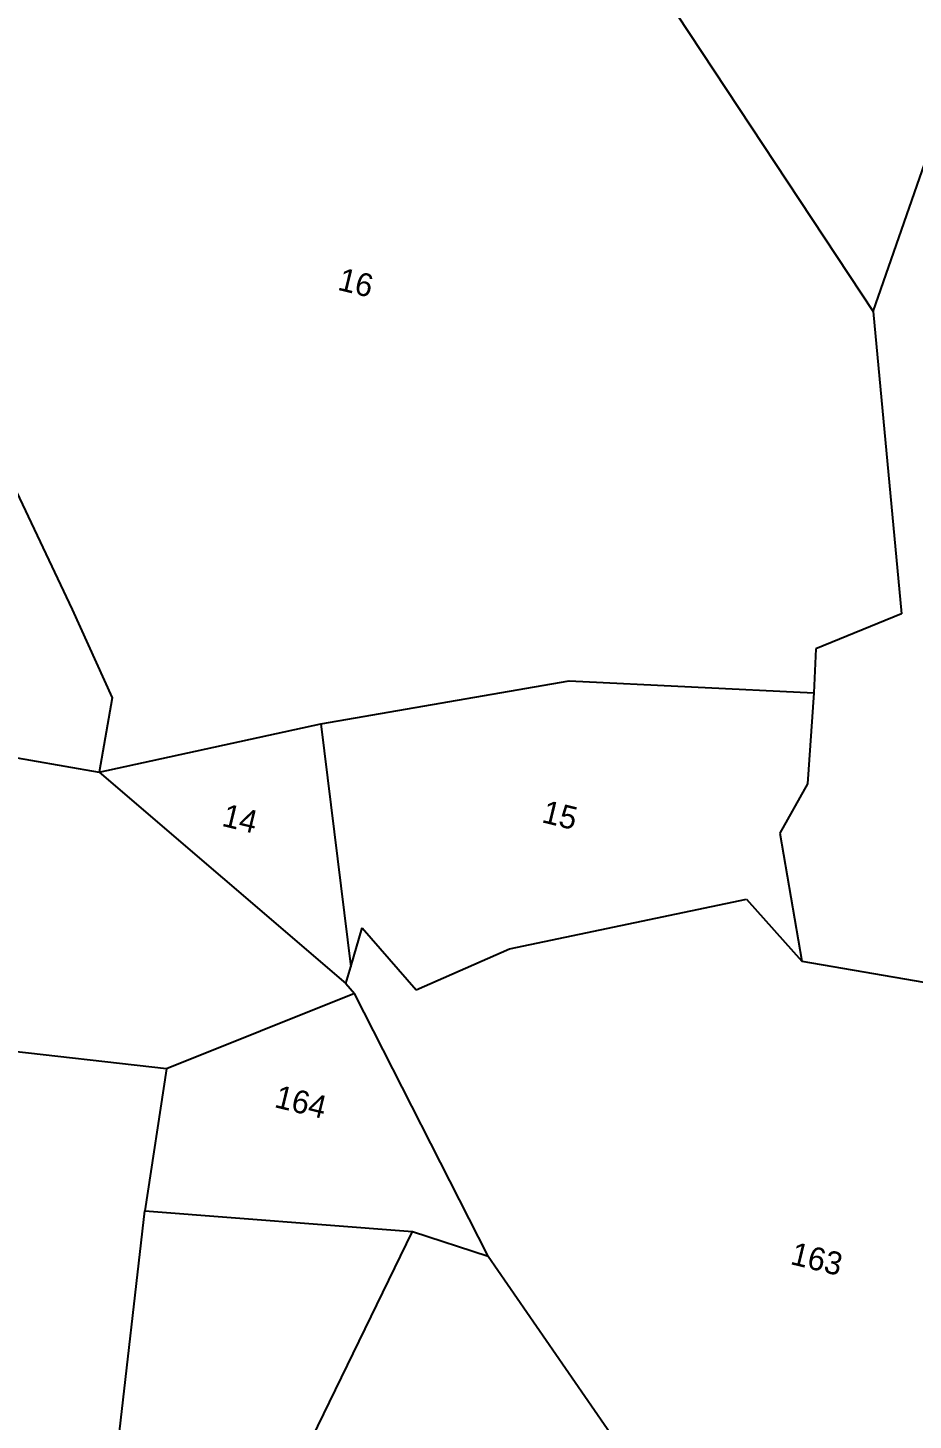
# Model space of a CAD drawing. Header units: metres. Extents: x 280481 to 282563, y 2046849 to 2049468.
# Drawn here: x 281118.5 to 281258.4, y 2047797.8 to 2048017.9 of the extents above; entities that cross this region are included whole.
import ezdxf
from ezdxf.enums import TextEntityAlignment as Align

# ---------------------------------------------------------------- set-up
doc = ezdxf.new("R2010")
doc.units = ezdxf.units.M
doc.layers.add('POLY_PARCEL', color=6, linetype='Continuous')
doc.layers.add('TEXT_PARCEL', color=7, linetype='Continuous')
doc.styles.add('TEXT_MAP', font='')
doc.styles.get('TEXT_MAP').set_extended_font_data('Kruti Dev 050')

msp = doc.modelspace()

# ---------------------------------------------------------------- linework, layer by layer
at = {"layer": 'POLY_PARCEL'}
for p, q in [((281210.35, 2048036.36), (281252.09, 2047973.09)), ((281252.09, 2047973.09), (281260.26, 2047996.53)), ((281252.09, 2047973.09), (281256.55, 2047925.3)), ((281113.16, 2047952.01), (281125.49, 2047925.97)), ((281125.49, 2047925.97), (281131.79, 2047912.01)), ((281256.55, 2047925.3), (281243.03, 2047919.73)), ((281243.03, 2047919.73), (281242.7, 2047912.78)), ((281164.8, 2047907.88), (281204.05, 2047914.67)), ((281204.05, 2047914.67), (281242.7, 2047912.78)), ((281131.79, 2047912.01), (281129.75, 2047900.23)), ((281242.7, 2047912.78), (281241.7, 2047898.38)), ((281129.75, 2047900.23), (281164.8, 2047907.88)), ((281164.8, 2047907.88), (281169.52, 2047869.43)), ((281105.35, 2047904.48), (281129.75, 2047900.23)), ((281129.75, 2047900.23), (281168.75, 2047866.81)), ((281241.7, 2047898.38), (281237.32, 2047890.6)), ((281237.32, 2047890.6), (281240.81, 2047870.33)), ((281194.62, 2047872.32), (281232.06, 2047880.15)), ((281232.06, 2047880.15), (281240.81, 2047870.33)), ((281169.52, 2047869.43), (281171.31, 2047875.6)), ((281171.31, 2047875.6), (281179.86, 2047865.83)), ((281179.86, 2047865.83), (281194.62, 2047872.32)), ((281168.75, 2047866.81), (281169.52, 2047869.43)), ((281240.81, 2047870.33), (281274.11, 2047864.61)), ((281170.12, 2047865.23), (281140.41, 2047853.35)), ((281168.75, 2047866.81), (281170.12, 2047865.23)), ((281191.23, 2047823.68), (281170.12, 2047865.23)), ((281140.41, 2047853.35), (281079, 2047860.25)), ((281140.41, 2047853.35), (281137, 2047830.89)), ((281128.43, 2047756.14), (281137, 2047830.89)), ((281137, 2047830.89), (281179.29, 2047827.6)), ((281163.35, 2047794.86), (281179.29, 2047827.6)), ((281179.29, 2047827.6), (281191.23, 2047823.68)), ((281191.23, 2047823.68), (281214.34, 2047790.23))]:
    msp.add_line(p, q, dxfattribs=at)

# ---------------------------------------------------------------- texts
at = {"layer": 'TEXT_PARCEL', "style": 'TEXT_MAP'}
for s, p in [('16', (281169.92, 2047975.91)), ('14', (281151.61, 2047891.14)), ('15', (281202.17, 2047891.71)), ('164', (281161.22, 2047846.34)), ('163', (281242.77, 2047821.52))]:
    msp.add_text(s, height=3.625, rotation=346.3752, dxfattribs=at).set_placement(p, align=Align.CENTER)

doc.saveas('drawing.dxf')
